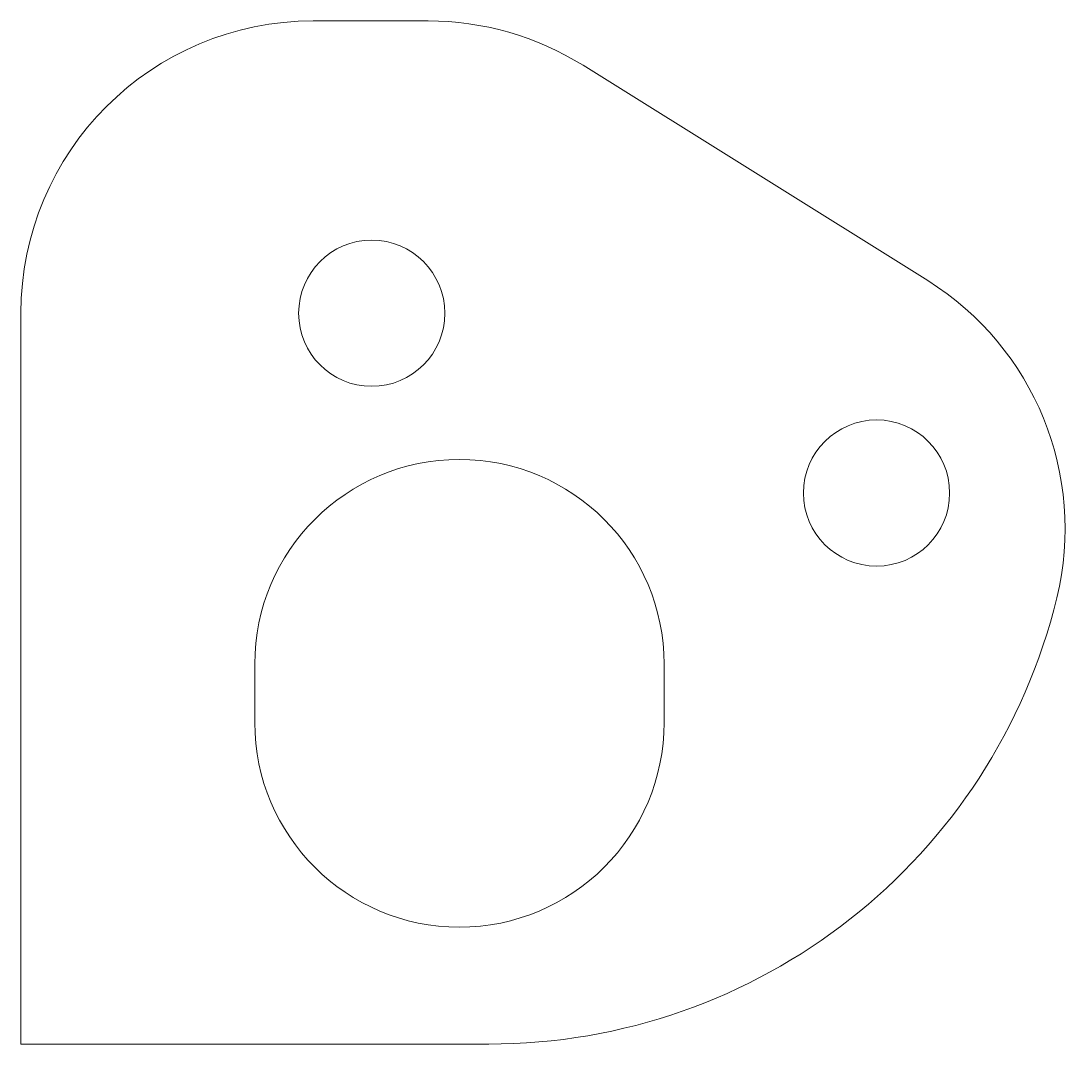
# Model space of a CAD drawing. Header units: millimetres. Extents: x -18 to 17.7, y -17.5 to 17.5.
import ezdxf

# ---------------------------------------------------------------- set-up
doc = ezdxf.new("R2010")
doc.units = ezdxf.units.MM

msp = doc.modelspace()

# ---------------------------------------------------------------- linework, layer by layer
at = {"color": 7, "linetype": 'Continuous', "lineweight": 15}
for p, q in [((-4.071, 17.5), (-8, 17.5)), ((13.015, 8.615), (1.228, 15.98)), ((-18, 7.5), (-18, -17.5)), ((-10, -4.5), (-10, -6.5)), ((4, -6.5), (4, -4.5)), ((-18, -17.5), (-2, -17.5))]:
    msp.add_line(p, q, dxfattribs=at)
for centre in [(-6, 7.5), (11.267, 1.35)]:
    msp.add_circle(centre, 2.5, dxfattribs=at)
for centre, radius, start, end in [((-8, 7.5), 10, 90, 180), ((-4.071, 7.5), 10, 58, 90), ((7.716, 0.134), 10, 346.3157, 58), ((-3, -4.5), 7, 0, 180), ((-2, 2.5), 20, 270, 346.3157), ((-3, -6.5), 7, 180, 0)]:
    msp.add_arc(centre, radius, start, end, dxfattribs=at)

doc.saveas('drawing.dxf')
